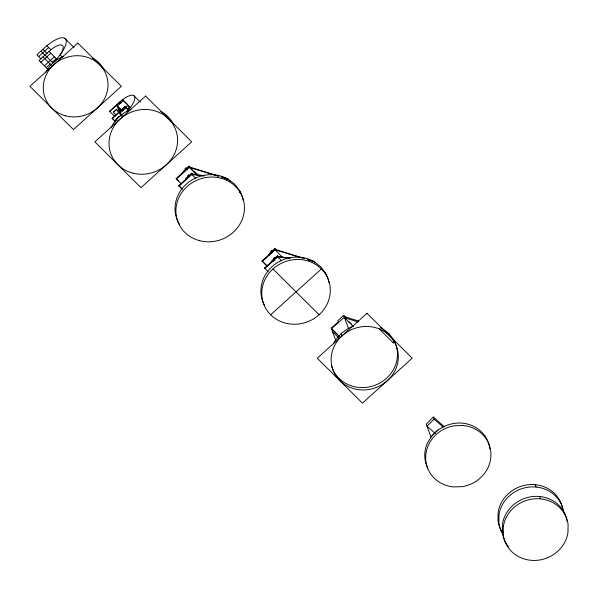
<?xml version="1.0" encoding="UTF-8"?>
<svg xmlns="http://www.w3.org/2000/svg" width="598" height="598" viewBox="0 0 598 598"><rect width="100%" height="100%" fill="white"/><g stroke="black" fill="none" stroke-linecap="round" stroke-linejoin="round"><path stroke-width="0.9" d="M380.545 327.555A33.884 31.462 -20.2 0 1 382.04 328.339L388.737 333.385L393.738 339.963L393.574 343.14L378.684 328.347M239.536 192.698L239.776 190.859L234.678 184.147L227.845 179.004L221.671 177.068M239.521 192.661L239.776 190.859A34.564 32.09 -20.2 0 1 243.139 200.308M333.467 343.708A33.884 31.462 -20.2 0 1 335.598 339.978L341.264 333.4L348.47 328.354A33.884 31.462 -20.2 0 1 353.343 326.202M489.882 448.889A32.935 30.58 -20.2 0 0 462.269 423.13C450.264 422.181 438.244 427.443 431.038 437.145L426.247 424.117L433.326 417.023L444.434 426.875M433.326 417.023L434.081 419.071L426.994 426.165L435.322 433.55M53.162 62.79L56.19 59.8L61.018 53.476A16.318 5.561 -45.2 0 0 61.332 44.932A16.318 5.561 -45.2 0 0 48.976 51.413L38.99 60.428L48.229 69.607M438.005 429.932L431.868 435.8L427.473 442.894A32.935 30.58 -20.2 0 0 427.772 468.122M116.087 114.988L113.373 112.297L116.341 109.584L119.069 112.297M116.005 119.406L118.972 116.692L116.005 119.406L117.088 120.482M73.943 47.421L64.704 38.25A24.653 8.402 -45.2 0 0 46.883 45.725L36.897 54.739L41.135 58.948M38.713 56.548L48.7 47.526M40.806 62.237L50.793 53.215M44.431 65.84L54.418 56.817M46.248 67.641L50.239 64.031M52.235 62.229L56.234 58.626M123.009 99.418L109.636 111.37L122.463 99.627L130.827 107.932M123.442 100.599L117.006 106.414L119.264 108.657M113.373 112.297L116.363 109.598M117.245 110.481L119.764 108.208M118.15 111.378L120.669 109.105M115.571 121.768L112.222 118.367L125.094 106.736L128.488 110.107M112.267 118.479L125.094 106.736M120.893 110.817L125.595 106.564M126.073 107.707L119.593 113.56L121.857 115.803M185.567 169.982L185.133 168.8L186.128 167.896L186.583 168.344L189.05 166.117L190.859 167.911M181.007 183.661L176.163 178.473L189.035 166.849L219.025 176.238M176.38 179.064L189.252 167.44L218.195 176.111M188.624 177.516L187.742 175.879L188.736 174.982L189.185 175.431M192.862 174.399L191.659 173.203L185.724 178.563L186.157 179.744M182.293 189.431L178.772 185.559L191.644 173.936L204.314 175.707M178.989 186.15L191.861 174.526L203.858 176.014M270.991 251.227L271.873 252.857L270.991 251.227L271.985 250.33L272.434 250.779L274.908 248.544L276.717 250.338M271.44 251.676L268.965 253.911L269.406 255.092M266.865 266.088L262.014 260.9L271.425 252.408M262.238 261.49L275.11 249.867L302.296 258.015M268.151 271.866L264.622 267.986L274.034 259.495L273.6 258.314L274.594 257.417L275.043 257.865L277.517 255.63L278.72 256.826M271.574 260.997L274.048 258.762L273.6 258.314M264.839 268.577L277.719 256.953L289.709 258.448M273.249 261.057L274.482 259.943M270.662 314.765L321.403 268.943M346.317 317.964L343.693 315.363L337.75 320.73L338.191 321.903L331.255 328.167L335.598 339.978M502.35 530.314L503.023 532.698M179.699 224.706A34.564 32.09 -20.2 0 1 185.604 184.767A34.564 32.09 -20.2 0 1 227.845 179.004L225.999 178.772L227.845 179.004L230.357 181.5M290.172 258.134L277.494 256.363L275.028 258.598L274.594 257.417M221.709 177.165L227.845 179.004M307.559 259.592L313.703 261.431L320.528 266.581L325.633 273.286A34.564 32.09 -20.2 0 1 328.99 282.734M344.127 316.544L358.778 321.104M380.313 327.809L382.04 328.339M358.247 321.986L344.56 317.725L353.164 326.269M304.883 258.672L274.893 249.276L272.419 251.511L271.985 250.33M307.529 259.495L313.703 261.431L314.959 262.679M434.081 419.071L443.103 427.069M322.494 270.169L325.633 273.286M133.81 95.605L140.418 102.168M345.666 318.45L344.343 317.134L331.471 328.758L339.41 336.644M348.978 321.731L351.624 324.363M283.041 257.745L275.11 249.867L274.908 248.544M122.463 99.627L130.439 107.625M197.191 174.197L195.382 172.403L195.815 173.584M197.019 174.78L189.035 166.849L196.525 174.661M281.68 260.892L277.719 256.953L277.517 255.63M128.443 110.144L125.139 106.855A8.08 2.751 -45.2 0 1 126.873 111.579A17.364 5.92 -45.2 0 0 134.625 96.667A17.364 5.92 -45.2 0 0 122.508 99.746M119.959 101.884L120.938 102.856M187.017 169.526L186.128 167.896M195.83 178.466L191.861 174.526L191.659 173.203M118.965 102.781L119.944 103.76M185.133 168.8L185.589 169.249L183.115 171.477L183.549 172.658M122.59 108.993L123.569 109.972M121.596 109.897L122.575 110.869M117.477 105.988L121.798 110.226M187.742 175.879L188.191 176.335M120.168 109.554L121.297 110.682M117.642 107.984L118.77 109.105M119.675 110.01L120.803 111.131M120.093 113.112L122.366 115.347M265.482 257.775L265.938 258.224M62.7 57.498L60.054 54.881L60.749 53.999A24.653 8.402 -45.2 0 0 64.704 38.25M120.228 115.13L121.357 116.251M272.98 268.951A34.564 32.09 -20.2 0 1 329.528 283.459A34.564 32.09 -20.2 0 1 285.59 323.144A34.564 32.09 -20.2 0 1 272.98 268.951L319.085 314.75M268.091 264.854L268.547 265.31M46.883 45.725L51.114 49.933M331.255 328.167L337.399 334.275M267.097 265.759L267.545 266.207M262.014 260.9L267.291 266.14M332.555 331.711L338.513 337.631M109.591 111.258L114.921 116.625M48.976 51.413L56.892 59.277M176.163 178.473L178.809 181.104M264.622 267.986L265.078 268.435M42.892 49.335L47.122 53.536M112.222 118.367L115.526 121.648M178.772 185.559L182.076 188.841M44.985 55.023L52.841 62.827M40.896 51.136L45.127 55.345M42.989 56.825L51.45 65.234M535.27 484.686L536.137 487.049M539.613 496.497L540.487 498.859M388.737 333.385L389.604 335.747M343.693 315.363L348.47 328.354M337.691 322.359L337.907 322.95M341.264 333.4L342.138 335.762A33.884 31.462 -20.2 0 0 354.494 388.894A33.884 31.462 -20.2 0 0 397.573 349.987A33.884 31.462 -20.2 0 0 342.138 335.762M194.477 171.506L194.911 172.68M189.05 166.117L189.484 167.298M188.736 174.982L189.17 176.163M45.852 72.306A32.643 30.304 -20.2 0 1 63.186 56.474M92.436 57.916A32.643 30.304 -20.2 0 1 103.708 69.114M111.056 127.89A34.564 32.09 -20.2 0 1 130.842 109.561M160.974 111.43A34.564 32.09 -20.2 0 1 172.904 123.278M264.697 305.698A34.564 32.09 -20.2 0 1 272.112 266.588A34.564 32.09 -20.2 0 1 313.703 261.431M393.738 339.963A33.884 31.462 -20.2 0 1 376.135 384.828A33.884 31.462 -20.2 0 1 331.494 365.841M508.509 546.736A32.935 30.58 -20.2 0 1 502.32 532.168L502.47 524.11A32.935 30.58 -20.2 0 1 534.889 496.37A32.935 30.58 -20.2 0 1 567.113 521.381M502.955 534.38A32.935 30.58 -20.2 0 1 498.844 522.719L498.994 514.661A32.935 30.58 -20.2 0 1 531.884 486.907A32.935 30.58 -20.2 0 1 563.757 512.815M502.574 532.773A32.935 30.58 -20.2 0 1 497.97 520.357L498.127 512.299A32.935 30.58 -20.2 0 1 531.017 484.544A32.935 30.58 -20.2 0 1 562.882 510.453M503.337 526.472L503.187 534.53A32.935 30.58 -20.2 0 0 535.061 560.431A32.935 30.58 -20.2 0 0 567.951 532.676L568.1 524.618A32.935 30.58 -20.2 0 0 536.227 498.717A32.935 30.58 -20.2 0 0 503.337 526.472M77.815 43.049L29.9 86.329L73.442 129.579L121.357 86.299L77.815 43.049M145.62 96.039L94.88 141.861L140.986 187.66L191.719 141.838L145.62 96.039M367.008 313.3L317.261 358.224L362.463 403.127L412.201 358.202L367.008 313.3M463.136 425.492L454.607 425.731A32.935 30.58 -20.2 0 0 425.634 457.134A32.935 30.58 -20.2 0 0 453.448 486.922L461.977 486.675A32.935 30.58 -20.2 0 0 490.951 455.272A32.935 30.58 -20.2 0 0 463.136 425.492M65.765 115.87A32.643 30.304 -20.2 0 0 107.266 78.39A32.643 30.304 -20.2 0 0 53.857 64.689A32.643 30.304 -20.2 0 0 65.765 115.87M132.861 173.143A34.564 32.09 -20.2 0 0 176.799 133.451A34.564 32.09 -20.2 0 0 120.25 118.95A34.564 32.09 -20.2 0 0 132.861 173.143M199.732 240.717A34.564 32.09 -20.2 0 0 243.67 201.033A34.564 32.09 -20.2 0 0 187.129 186.524A34.564 32.09 -20.2 0 0 199.732 240.717"/></g></svg>
